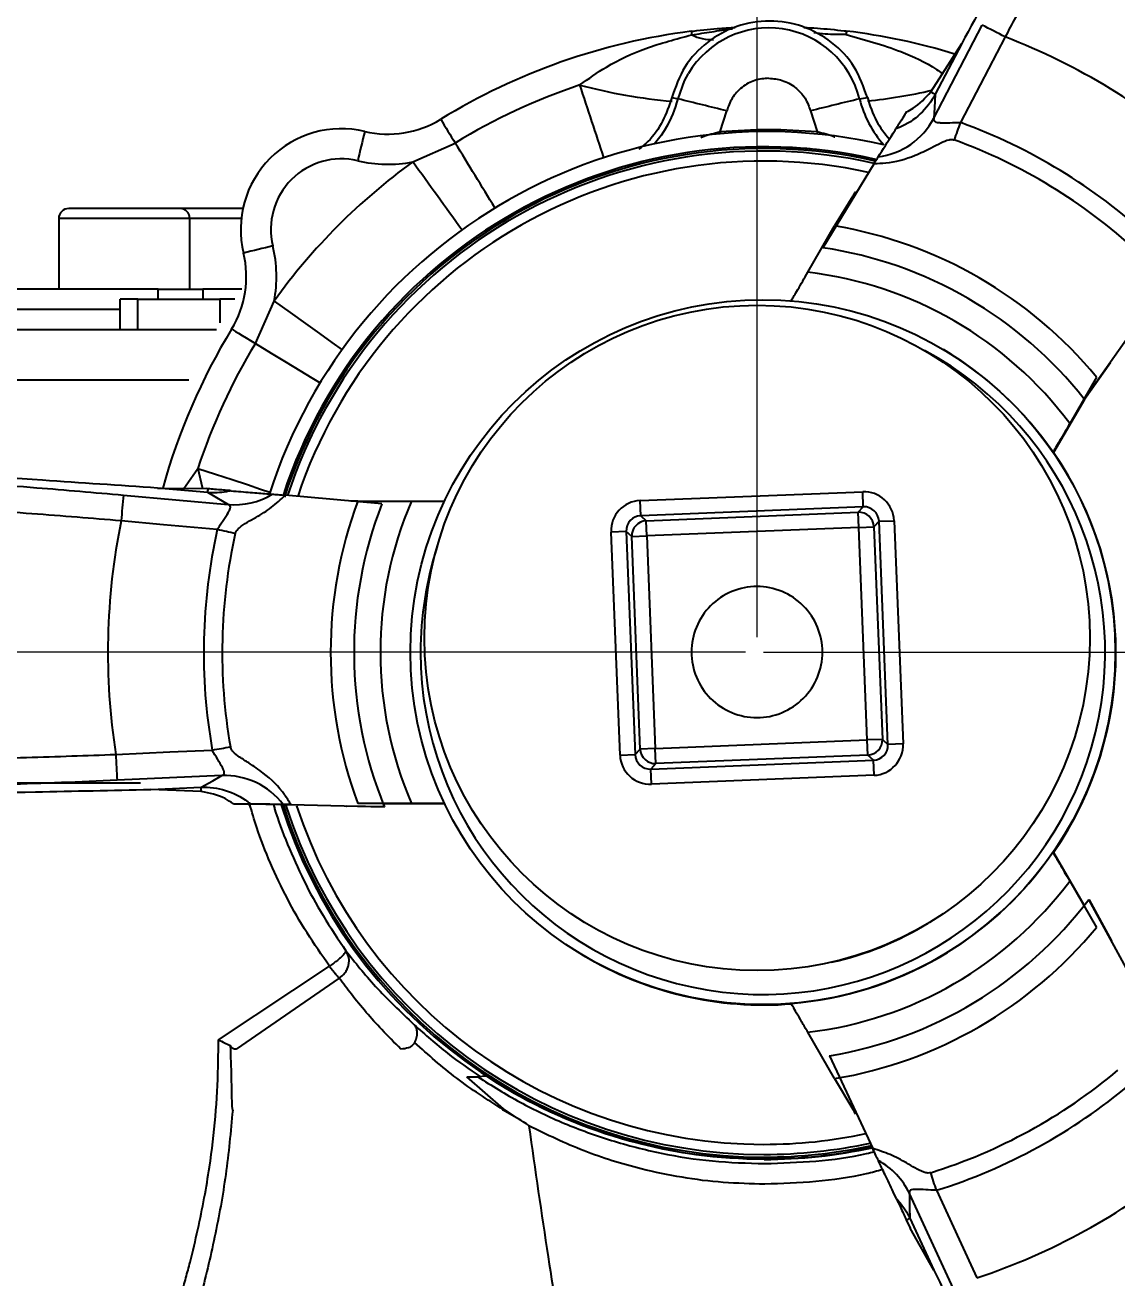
# Model space of a CAD drawing. Header units: millimetres. Extents: x 2384 to 4064, y 886 to 2074.
# Drawn here: x 2857.1 to 2965.4, y 1181.8 to 1306.1 of the extents above; entities that cross this region are included whole.
import ezdxf

# ---------------------------------------------------------------- set-up
doc = ezdxf.new("R2010")
doc.units = ezdxf.units.MM
doc.layers.add('标注', color=3, linetype='Continuous', lineweight=13)
doc.styles.add('SLDTEXTSTYLE1', font='txt.shx', dxfattribs={"width": 0.7, "bigfont": 'gbcbig.shx'})
doc.styles.get("Standard").update_dxf_attribs({"font": 'arial.ttf'})
doc.dimstyles.new('AM_ISO', dxfattribs={"dimtxt": 3.5, "dimasz": 3.5, "dimexe": 1, "dimexo": 1, "dimgap": 1.5, "dimtad": 1, "dimdsep": 46, "dimtxsty": 'Standard', "dimcen": 0, "dimclrd": 256, "dimclre": 256, "dimclrt": 2, "dimadec": 0, "dimazin": 2, "dimtp": 0.1, "dimtm": 0.1, "dimtfac": 0.71, "dimtdec": 3, "dimtmove": 0, "dimatfit": 3, "dimfxl": 0, "dimlwd": -1, "dimlwe": -1, "dimarcsym": 0})
doc.dimstyles.new('SLDDIMSTYLE12$0', dxfattribs={"dimtxt": 12, "dimasz": 10, "dimexe": 0, "dimexo": 0.0625, "dimgap": 0.875, "dimtad": 1, "dimdec": 1, "dimlfac": 1.8, "dimrnd": 1e-09, "dimzin": 12, "dimdsep": 46, "dimtxsty": 'SLDTEXTSTYLE1', "dimcen": 0.09, "dimdle": 8.16, "dimclrd": 3, "dimclre": 3, "dimadec": 0, "dimazin": 3, "dimtfac": 1, "dimtdec": 1, "dimtofl": 0, "dimtmove": 0, "dimatfit": 3, "dimfxl": 0, "dimfrac": 2, "dimtolj": 1, "dimlwd": 5, "dimlwe": 5, "dimarcsym": 0})

# ---------------------------------------------------------------- blocks, each defined once
blk = doc.blocks.new('*D74')
at = {"layer": 'Defpoints', "color": 0, "transparency": 16777216}
for p in [(2823.65, 1405.67), (2823.65, 1269.96), (2929.67, 1245.25)]:
    blk.add_point(p, dxfattribs=at)
at = {"layer": '标注', "color": 3, "linetype": 'Continuous', "lineweight": 5, "transparency": 16777216}
for p, q in [((2823.65, 1270.03), (2823.65, 1405.67)), ((2919.67, 1405.67), (2833.65, 1405.67))]:
    blk.add_line(p, q, dxfattribs=at)
at = {"layer": '标注', "color": 3, "lineweight": 5, "transparency": 16777216}
blk.add_line((2929.67, 1245.32), (2929.67, 1405.67), dxfattribs=at)
at = {"layer": '标注', "color": 3, "transparency": 16777216}
for points in [[(2833.65, 1407.34), (2833.65, 1404.01), (2823.65, 1405.67)], [(2919.67, 1407.34), (2919.67, 1404.01), (2929.67, 1405.67)]]:
    blk.add_solid(points, dxfattribs=at)
at = {"layer": '标注', "color": 0, "transparency": 16777216, "insert": (2876.66, 1411.55), "char_height": 10, "attachment_point": 5, "style": 'SLDTEXTSTYLE1'}
blk.add_mtext('\\A1;106', dxfattribs=at)
blk = doc.blocks.new('*D76')
at = {"layer": 'Defpoints', "color": 0, "transparency": 16777216}
for p in [(3080.55, 1404.97), (3080.55, 1316.76), (2929.67, 1246.66)]:
    blk.add_point(p, dxfattribs=at)
at = {"layer": '标注', "color": 3, "lineweight": 5, "transparency": 16777216}
blk.add_line((2929.67, 1246.72), (2929.67, 1404.97), dxfattribs=at)
at = {"layer": '标注', "color": 3, "linetype": 'Continuous', "lineweight": 5, "transparency": 16777216}
for p, q in [((2939.67, 1404.97), (3070.55, 1404.97)), ((3080.55, 1316.82), (3080.55, 1404.97))]:
    blk.add_line(p, q, dxfattribs=at)
at = {"layer": '标注', "color": 3, "transparency": 16777216}
for points in [[(2939.67, 1406.64), (2939.67, 1403.31), (2929.67, 1404.97)], [(3070.55, 1406.64), (3070.55, 1403.31), (3080.55, 1404.97)]]:
    blk.add_solid(points, dxfattribs=at)
at = {"layer": '标注', "color": 0, "transparency": 16777216, "insert": (3005.11, 1410.85), "char_height": 10, "attachment_point": 5, "style": 'SLDTEXTSTYLE1'}
blk.add_mtext('\\A1;150', dxfattribs=at)
blk = doc.blocks.new('*D55')
at = {"layer": 'Defpoints', "color": 0, "transparency": 16777216}
for p in [(3198.1, 1358.04), (2930.24, 1243.84), (3225.54, 1243.84)]:
    blk.add_point(p, dxfattribs=at)
at = {"layer": '标注', "color": 3, "lineweight": 5, "transparency": 16777216}
blk.add_line((3198.17, 1358.04), (3225.54, 1358.04), dxfattribs=at)
at = {"layer": '标注', "color": 3, "linetype": 'Continuous', "lineweight": 5, "transparency": 16777216}
for p, q in [((3225.54, 1348.04), (3225.54, 1253.84)), ((2930.3, 1243.84), (3225.54, 1243.84))]:
    blk.add_line(p, q, dxfattribs=at)
at = {"layer": '标注', "color": 3, "transparency": 16777216}
for points in [[(3223.87, 1348.04), (3227.21, 1348.04), (3225.54, 1358.04)], [(3223.87, 1253.84), (3227.21, 1253.84), (3225.54, 1243.84)]]:
    blk.add_solid(points, dxfattribs=at)
at = {"layer": '标注', "color": 0, "transparency": 16777216, "insert": (3219.66, 1300.94), "char_height": 10, "attachment_point": 5, "rotation": 90, "style": 'SLDTEXTSTYLE1'}
blk.add_mtext('\\A1;115', dxfattribs=at)
blk = doc.blocks.new('*D56')
at = {"layer": 'Defpoints', "color": 0, "transparency": 16777216}
for p in [(2929.52, 1243.84), (2780.07, 1001.46), (2927.76, 1001.46)]:
    blk.add_point(p, dxfattribs=at)
at = {"layer": '标注', "linetype": 'ByBlock', "transparency": 16777216}
for p, q in [((2928.52, 1243.84), (2779.07, 1243.84)), ((2780.07, 1240.34), (2780.07, 1004.96)), ((2926.76, 1001.46), (2779.07, 1001.46))]:
    blk.add_line(p, q, dxfattribs=at)
at = {"layer": '标注', "transparency": 16777216}
for points in [[(2779.49, 1240.34), (2780.66, 1240.34), (2780.07, 1243.84)], [(2779.49, 1004.96), (2780.66, 1004.96), (2780.07, 1001.46)]]:
    blk.add_solid(points, dxfattribs=at)
at = {"layer": '标注', "color": 2, "transparency": 16777216, "insert": (2769.43, 1110.17), "char_height": 8, "attachment_point": 5, "rotation": 90}
blk.add_mtext('\\A1;{\\fSimSun|b0|i0|c134|p2;\\H2.28571x;245}', dxfattribs=at)

msp = doc.modelspace()

# ---------------------------------------------------------------- linework, layer by layer
at = {"color": 7, "linetype": 'Continuous', "lineweight": 25}
for p, q in [((2947.21, 1296.808), (2952.005, 1306.052)), ((2946.899, 1299.417), (2949.968, 1304.227)), ((2949.968, 1304.227), (2947.352, 1299.183)), ((2921.208, 1298.859), (2921.832, 1298.731)), ((2939.834, 1298.731), (2940.616, 1298.859)), ((2926.005, 1295.485), (2926.667, 1297.533)), ((2934.969, 1297.533), (2935.631, 1295.485)), ((2926.005, 1295.485), (2926.025, 1295.269)), ((2935.631, 1295.485), (2935.608, 1295.24)), ((2895.528, 1292.476), (2899.732, 1294.352)), ((2941.28, 1292.33), (2936.193, 1283.964)), ((2939.163, 1289.083), (2937.359, 1286.13)), ((2860.408, 1286.852), (2860.408, 1279.852)), ((2873.408, 1286.852), (2860.408, 1286.852)), ((2873.408, 1279.852), (2873.408, 1286.852)), ((2878.534, 1286.852), (2873.408, 1286.852)), ((2934.702, 1281.527), (2937.359, 1286.13)), ((2870.284, 1279.852), (2801.772, 1279.852)), ((2870.284, 1278.852), (2870.284, 1279.852)), ((2870.284, 1279.852), (2874.686, 1279.852)), ((2878.57, 1279.852), (2874.686, 1279.852)), ((2874.686, 1279.852), (2874.686, 1278.852)), ((2866.513, 1277.852), (2817.734, 1277.852)), ((2866.513, 1275.852), (2866.513, 1278.852)), ((2868.252, 1278.852), (2866.513, 1278.852)), ((2868.252, 1275.852), (2868.252, 1278.852)), ((2868.252, 1278.852), (2876.37, 1278.852)), ((2876.37, 1278.852), (2876.37, 1276.506)), ((2877.88, 1278.852), (2876.37, 1278.852)), ((2879.91, 1274.463), (2881.772, 1278.672)), ((2962.131, 1268.931), (2968.127, 1277.465)), ((2948.166, 1273.853), (2948.16, 1273.857)), ((2964.718, 1272.55), (2962.162, 1268.912)), ((2964.759, 1272.526), (2964.718, 1272.55)), ((2799.586, 1270.852), (2873.294, 1270.852)), ((2963.34, 1271.13), (2960.683, 1266.527)), ((2962.162, 1268.912), (2962.131, 1268.931)), ((2962.15, 1268.919), (2959.09, 1263.643)), ((2959.09, 1263.643), (2959.027, 1263.681)), ((2872.822, 1260.095), (2874.199, 1262.073)), ((2866.833, 1259.424), (2877.204, 1258.482)), ((2875.182, 1259.673), (2870.209, 1260.124)), ((2870.209, 1260.124), (2875.018, 1260.071)), ((2875.223, 1260.053), (2875.018, 1260.071)), ((2892.458, 1258.552), (2882.877, 1259.405)), ((2918.069, 1258.878), (2940.151, 1259.763)), ((2940.211, 1258.265), (2940.151, 1259.763)), ((2890.081, 1258.833), (2895.396, 1258.833)), ((2918.129, 1257.38), (2918.069, 1258.878)), ((2940.211, 1258.265), (2918.129, 1257.38)), ((2939.705, 1257.717), (2940.211, 1258.265)), ((2918.129, 1257.38), (2918.677, 1256.874)), ((2918.677, 1256.874), (2939.705, 1257.717)), ((2918.737, 1255.376), (2918.677, 1256.874)), ((2939.765, 1256.219), (2939.705, 1257.717)), ((2941.769, 1256.827), (2941.263, 1256.279)), ((2941.769, 1256.827), (2943.266, 1256.887)), ((2942.656, 1234.687), (2941.769, 1256.827)), ((2943.266, 1256.887), (2944.154, 1234.747)), ((2916.691, 1255.822), (2915.193, 1255.762)), ((2916.081, 1233.622), (2915.193, 1255.762)), ((2917.239, 1255.316), (2916.691, 1255.822)), ((2916.691, 1255.822), (2917.578, 1233.682)), ((2917.239, 1255.316), (2918.737, 1255.376)), ((2918.084, 1234.23), (2917.239, 1255.316)), ((2939.765, 1256.219), (2918.737, 1255.376)), ((2918.737, 1255.376), (2919.582, 1234.29)), ((2939.765, 1256.219), (2941.263, 1256.279)), ((2940.61, 1235.133), (2939.765, 1256.219)), ((2941.263, 1256.279), (2942.108, 1235.193)), ((2917.578, 1233.682), (2918.084, 1234.23)), ((2919.582, 1234.29), (2918.084, 1234.23)), ((2919.582, 1234.29), (2940.61, 1235.133)), ((2919.642, 1232.792), (2919.582, 1234.29)), ((2942.108, 1235.193), (2940.61, 1235.133)), ((2940.67, 1233.635), (2940.61, 1235.133)), ((2942.108, 1235.193), (2942.656, 1234.687)), ((2944.154, 1234.747), (2942.656, 1234.687)), ((2916.081, 1233.622), (2917.578, 1233.682)), ((2919.136, 1232.244), (2941.218, 1233.129)), ((2940.67, 1233.635), (2919.642, 1232.792)), ((2941.218, 1233.129), (2940.67, 1233.635)), ((2941.278, 1231.631), (2941.218, 1233.129)), ((2919.642, 1232.792), (2919.136, 1232.244)), ((2919.196, 1230.746), (2919.136, 1232.244)), ((2868.528, 1230.852), (2796.688, 1230.852)), ((2876.593, 1231.604), (2866.19, 1231.134)), ((2869.529, 1230.22), (2874.518, 1230.445)), ((2941.278, 1231.631), (2919.196, 1230.746)), ((2874.543, 1230.028), (2869.529, 1230.22)), ((2884.156, 1228.66), (2877.728, 1228.811)), ((2883.428, 1228.722), (2892.698, 1228.512)), ((2892.729, 1228.493), (2888.933, 1228.579)), ((2888.933, 1228.579), (2888.973, 1228.556)), ((2895.396, 1228.833), (2890.081, 1228.833)), ((2892.6, 1228.815), (2892.729, 1228.493)), ((2898.742, 1228.801), (2892.609, 1228.795)), ((2892.698, 1228.512), (2892.729, 1228.493)), ((2959.09, 1223.959), (2959.027, 1223.997)), ((2959.09, 1223.959), (2962.088, 1218.779)), ((2960.682, 1221.14), (2963.34, 1216.537)), ((2967.439, 1210.424), (2962.575, 1219.31)), ((2962.575, 1219.31), (2962.606, 1219.291)), ((2962.606, 1219.291), (2964.841, 1215.209)), ((2964.841, 1215.209), (2964.882, 1215.185)), ((2888.945, 1214.145), (2888.896, 1214.219)), ((2888.896, 1214.219), (2888.903, 1214.191)), ((2912.329, 1213.829), (2912.398, 1213.787)), ((2876.24, 1205.402), (2887.27, 1212.697)), ((2888.227, 1211.512), (2877.992, 1204.447)), ((2937.359, 1201.537), (2934.702, 1206.14)), ((2876.225, 1202.726), (2876.24, 1205.402)), ((2936.869, 1203.809), (2941.142, 1194.606)), ((2904.511, 1198.546), (2900.9, 1201.713)), ((2902.793, 1201.771), (2901.979, 1201.717)), ((2904.667, 1200.727), (2902.793, 1201.771)), ((2902.868, 1201.771), (2902.793, 1201.771)), ((2904.63, 1200.669), (2904.635, 1200.666)), ((2937.359, 1201.537), (2939.163, 1198.496)), ((2906.114, 1197.489), (2904.437, 1198.455)), ((2904.511, 1198.546), (2904.475, 1198.47)), ((2906.114, 1197.489), (2904.511, 1198.546)), ((2949.156, 1180.687), (2944.786, 1190.14)), ((2944.475, 1187.534), (2944.853, 1186.721)), ((2944.819, 1187.699), (2947.206, 1182.537)), ((2947.206, 1182.537), (2944.853, 1186.721))]:
    msp.add_line(p, q, dxfattribs=at)
at = {"color": 7, "linetype": 'Continuous', "lineweight": 25, "flags": 128}
for points in [[(2954.277, 1304.874), (2951.808, 1300.115), (2949.868, 1296.375)], [(2921.832, 1298.731), (2922.473, 1300.51), (2922.871, 1301.249)], [(2947.352, 1299.183), (2947.272, 1297.853), (2947.21, 1296.808)], [(2920.632, 1295.821), (2920.153, 1295.09), (2919.498, 1294.261)], [(2930.365, 1294.012), (2934.625, 1293.831), (2934.939, 1293.803)], [(2881.772, 1278.672), (2883.357, 1277.536), (2884.88, 1276.444), (2886.282, 1275.439), (2887.51, 1274.558), (2888.509, 1273.842)], [(2877.554, 1275.896), (2877.597, 1275.87), (2877.727, 1275.791), (2877.941, 1275.661), (2878.23, 1275.485), (2878.584, 1275.269), (2878.993, 1275.021), (2879.44, 1274.749), (2879.91, 1274.463)], [(2879.91, 1274.463), (2881.479, 1273.508), (2882.97, 1272.602), (2884.33, 1271.775), (2885.513, 1271.055), (2886.334, 1270.555)], [(2874.199, 1262.073), (2874.616, 1260.228), (2874.657, 1260.039)], [(2874.199, 1262.073), (2875.944, 1261.5), (2877.601, 1260.956), (2879.114, 1260.46), (2880.429, 1260.029), (2881.351, 1259.727)], [(2877.204, 1258.482), (2876.071, 1259.149), (2875.182, 1259.673)], [(2876.128, 1256.005), (2870.788, 1256.49), (2866.592, 1256.871)], [(2877.918, 1255.606), (2877.698, 1255.655), (2877.477, 1255.704), (2877.254, 1255.754), (2877.03, 1255.804), (2876.805, 1255.854), (2876.58, 1255.904), (2876.354, 1255.954), (2876.128, 1256.005)], [(2866.066, 1233.704), (2871.423, 1233.946), (2875.631, 1234.136)], [(2874.518, 1230.445), (2875.68, 1231.094), (2876.593, 1231.604)], [(2944.786, 1190.14), (2944.805, 1188.773), (2944.819, 1187.699)], [(2947.462, 1190.46), (2949.713, 1185.593), (2951.48, 1181.769)]]:
    msp.add_lwpolyline(points, dxfattribs=at)
at = {"color": 7, "linetype": 'Continuous', "lineweight": 25}
for centre, radius in [((2930.244, 1243.843), 34.954), ((2929.674, 1245.255), 33)]:
    msp.add_circle(centre, radius, dxfattribs=at)
for centre, radius, start, end in [((2930.954, 1243.42), 62.5, 97.17184, 121.5038), ((2930.833, 1296.491), 9.276, 13.97557, 149.13878), ((2934.328, 1306.529), 11.232, 185.61173, 187.3944), ((2925.253, 1309.243), 4.643, 243.62069, 271.09209), ((2948.214, 1303.964), 9.786, 171.2253, 173.27778), ((2930.954, 1243.42), 62.499, 72.95887, 83.02516), ((1426.788, -1639.93), 3317.393, 62.583936, 62.62814), ((2930.717, 1243.826), 65.437, 48.50024, 68.89711), ((2930.944, 1243.425), 59.731, 108.389, 121.50379), ((2925.455, 1349.327), 51.001, 254.82118, 265.26823), ((660.185, 551.044), 2373.23, 18.215365, 18.398835), ((2936.255, 1344.632), 46.304, 275.39855, 283.40321), ((3088.061, 1571.605), 306.615, 242.58793, 242.68305), ((2911.425, 1301.321), 10.724, 329.14603, 346.02424), ((2625.957, 94.242), 1240.297, 75.968803, 76.198895), ((3062.083, 791.755), 521.508, 103.55713, 104.10762), ((2950.241, 1301.321), 10.724, 193.97543, 221.86623), ((2893.068, 1305.233), 10, 256.6616, 301.50384), ((3232.194, 1498.887), 390.341, 211.19524, 211.60029), ((2940.728, 1300.248), 7.338, 277.49157, 332.04421), ((1086.365, 1975.53), 1983.406, 339.922721, 339.975705), ((2930.717, 1243.826), 55.93, 47.42195, 69.97551), ((2888.454, 1285.773), 10, 76.66179, 193.53504), ((2930.661, 1243.594), 51.882, 77.08715, 162.07507), ((3098.111, 1244.032), 213.642, 166.05894, 166.86262), ((2930.36, 1243.774), 50.2, 77.22199, 161.74758), ((2930.36, 1243.774), 50.02, 77.24621, 162.01837), ((39.202, -459.305), 3355.286, 31.381476, 31.510518), ((2930.716, 1243.826), 54.096, 47.42195, 69.97551), ((2888.445, 1285.779), 7, 76.6618, 193.53503), ((2930.345, 1243.783), 49.763, 77.30576, 161.72655), ((2930.34, 1243.786), 48.766, 77.69329, 161.45512), ((2893.059, 1305.239), 13, 256.66156, 280.94948), ((2930.944, 1243.425), 60.5, 125.8304, 144.36643), ((-349.838, -1052.025), 4003.634, 35.725904, 35.844904), ((2861.408, 1286.852), 1, 90, 180), ((2872.408, 1286.852), 1, 0, 90), ((2930.26, 1243.834), 42.887, 39.52797, 80.47204), ((2948.723, 1002.265), 289.748, 103.38683, 103.97851), ((2869, 1281.098), 13, 349.24724, 13.535), ((2930.26, 1243.834), 40.566, 38.21908, 81.59012), ((2869.01, 1281.092), 10, 328.69299, 13.53497), ((2930.26, 1243.834), 37.954, 36.72063, 83.27938), ((2930.954, 1243.419), 62.5, 148.69302, 164.50229), ((2930.944, 1243.425), 59.731, 148.69302, 161.80776), ((2930.241, 1243.845), 33.954, 180.00028, 61.82983), ((2930.251, 1243.839), 34.954, 34.58735, 59.16637), ((2930.314, 1243.801), 34.954, 325.41243, 34.58723), ((3087.299, 1237.389), 221.564, 174.29233, 174.95549), ((2860.693, 1261.416), 14.594, 353.14102, 354.64213), ((2877.803, 1265.769), 7.312, 265.29902, 301.19677), ((2930.26, 1243.833), 42.888, 159.52799, 200.47167), ((2930.26, 1243.833), 40.567, 158.72661, 202.19027), ((2930.26, 1243.833), 37.954, 156.72068, 203.27899), ((2930.717, 1243.825), 65.438, 168.50018, 188.89685), ((2918.739, 1255.374), 1.501, 92.37679, 182.21341), ((2939.763, 1256.217), 1.501, 2.37679, 92.21341), ((2930.717, 1243.825), 55.931, 167.4219, 189.97524), ((2930.716, 1243.825), 54.097, 167.4219, 189.97524), ((2930.241, 1243.844), 33.954, 162.04289, 179.99982), ((2359.66, 4167.719), 2978.613, 279.975402, 280.010673), ((2919.584, 1234.292), 1.501, 182.37679, 272.21341), ((2940.608, 1235.135), 1.501, 272.37679, 2.21341), ((3108.103, 1244.079), 242.259, 182.45437, 183.06295), ((2856.405, 1229.161), 18.158, 2.73646, 4.05578), ((2876.85, 1224.261), 7.347, 37.49528, 92.00424), ((2930.359, 1243.773), 50.199, 197.48533, 270.00018), ((2930.359, 1243.773), 50.02, 197.61353, 270.00018), ((2930.344, 1243.783), 49.762, 197.72653, 270.00018), ((2930.339, 1243.786), 48.765, 198.13174, 270.00018), ((2930.25, 1243.839), 34.954, 274.58775, 325.41258), ((2930.26, 1243.834), 37.954, 276.72102, 323.27931), ((2930.26, 1243.834), 40.567, 279.37669, 322.80549), ((2930.241, 1243.845), 31.5, 282.46702, 301.38033), ((2930.26, 1243.834), 42.888, 279.52833, 320.472), ((2930.314, 1243.801), 34.954, 239.16639, 274.58771), ((2930.715, 1243.826), 54.097, 287.42223, 309.97557), ((2930.364, 1243.771), 50.199, 239.16639, 270.00018), ((2930.716, 1243.825), 55.931, 287.42223, 309.97557), ((2930.339, 1243.786), 48.765, 270.00017, 281.97499), ((2930.344, 1243.783), 49.763, 270.00017, 282.23455), ((2930.359, 1243.774), 50.02, 270.00017, 282.36304), ((2930.359, 1243.774), 50.2, 270.00017, 282.33486), ((2930.364, 1243.771), 50.2, 270.00017, 282.33124), ((2930.364, 1243.771), 50.241, 270.00017, 282.34169), ((2938.183, 1187.018), 7.304, 25.2993, 61.21406), ((151.984, 313.252), 2929.879, 17.421619, 17.457502), ((2930.716, 1243.825), 65.438, 288.50052, 308.89718), ((2937.799, 1201.868), 15.813, 294.97237, 296.35447)]:
    msp.add_arc(centre, radius, start, end, dxfattribs=at)
for centre, major_axis, ratio, start_param, end_param in [((2940.267, 1256.763), (-2.037, -2.207), 0.9987828, 2.3568035, 3.9263818), ((2918.193, 1255.879), (2.207, -2.037), 0.9987828, 2.3568035, 3.9263818), ((2940.267, 1256.763), (1.021, 1.106), 0.9963586, 5.4983961, 7.0679745), ((2918.193, 1255.879), (1.106, -1.021), 0.9963586, 2.3568035, 3.9263818), ((2941.154, 1234.63), (1.106, -1.021), 0.9963586, 5.4983961, 7.0679745), ((2941.154, 1234.63), (-2.207, 2.037), 0.9987828, 2.3568035, 3.9263818), ((2919.08, 1233.746), (2.037, 2.207), 0.9987828, 2.3568035, 3.9263818), ((2919.08, 1233.746), (1.021, 1.106), 0.9963586, 2.3568035, 3.9263818)]:
    msp.add_ellipse(centre, major_axis=major_axis, ratio=ratio, start_param=start_param, end_param=end_param, dxfattribs=at)
for points, knots in [([(3082.217, 1240.42), (3082.236, 1241.671), (3082.29, 1245.228), (3082.133, 1251.093), (3081.649, 1257.998), (3080.846, 1264.874), (3079.731, 1271.706), (3078.305, 1278.48), (3076.571, 1285.182), (3074.534, 1291.798), (3072.197, 1298.314), (3069.564, 1304.717), (3066.643, 1310.993), (3063.438, 1317.129), (3059.956, 1323.112), (3056.205, 1328.93), (3052.192, 1334.571), (3047.926, 1340.023), (3043.416, 1345.275), (3038.671, 1350.315), (3033.701, 1355.133), (3028.516, 1359.72), (3023.127, 1364.065), (3017.545, 1368.16), (3011.783, 1371.996), (3005.851, 1375.565), (2999.763, 1378.86), (2993.53, 1381.873), (2987.167, 1384.599), (2980.686, 1387.031), (2974.1, 1389.165), (2967.425, 1390.997), (2960.672, 1392.522), (2953.857, 1393.737), (2946.994, 1394.64), (2940.096, 1395.228), (2933.179, 1395.502), (2926.256, 1395.459), (2919.343, 1395.101), (2912.453, 1394.427), (2905.602, 1393.44), (2898.802, 1392.141), (2892.069, 1390.533), (2885.416, 1388.62), (2878.857, 1386.405), (2872.407, 1383.893), (2866.077, 1381.089), (2859.882, 1378), (2853.835, 1374.63), (2847.947, 1370.989), (2842.232, 1367.082), (2836.702, 1362.919), (2831.366, 1358.508), (2826.238, 1353.858), (2821.328, 1348.979), (2816.645, 1343.88), (2812.199, 1338.574), (2808.001, 1333.07), (2804.058, 1327.38), (2800.378, 1321.516), (2796.97, 1315.49), (2793.841, 1309.316), (2790.997, 1303.004), (2788.443, 1296.57), (2786.186, 1290.025), (2784.23, 1283.385), (2782.579, 1276.662), (2781.236, 1269.871), (2780.205, 1263.026), (2779.487, 1256.14), (2779.085, 1249.23), (2778.998, 1242.308), (2779.227, 1235.389), (2779.771, 1228.488), (2780.63, 1221.618), (2781.801, 1214.796), (2783.283, 1208.034), (2785.071, 1201.346), (2787.163, 1194.747), (2789.554, 1188.25), (2792.238, 1181.87), (2795.211, 1175.618), (2798.467, 1169.509), (2801.998, 1163.554), (2805.796, 1157.767), (2809.855, 1152.159), (2814.166, 1146.743), (2818.719, 1141.528), (2823.505, 1136.527), (2828.515, 1131.749), (2833.738, 1127.206), (2839.162, 1122.905), (2844.777, 1118.856), (2850.571, 1115.067), (2856.532, 1111.547), (2862.647, 1108.303), (2868.904, 1105.341), (2875.289, 1102.668), (2881.79, 1100.289), (2888.393, 1098.209), (2895.084, 1096.432), (2901.848, 1094.963), (2908.673, 1093.804), (2915.544, 1092.957), (2922.446, 1092.425), (2929.365, 1092.209), (2936.287, 1092.308), (2943.197, 1092.723), (2950.081, 1093.453), (2956.925, 1094.497), (2963.713, 1095.852), (2970.433, 1097.515), (2977.07, 1099.483), (2983.61, 1101.751), (2990.04, 1104.316), (2996.346, 1107.172), (3002.516, 1110.312), (3008.535, 1113.731), (3014.392, 1117.421), (3020.075, 1121.374), (3025.571, 1125.583), (3030.87, 1130.038), (3035.96, 1134.73), (3040.83, 1139.649), (3045.471, 1144.786), (3049.873, 1150.129), (3054.026, 1155.667), (3057.922, 1161.389), (3061.553, 1167.283), (3064.912, 1173.336), (3067.99, 1179.537), (3070.783, 1185.871), (3073.283, 1192.326), (3075.486, 1198.889), (3077.388, 1205.545), (3078.984, 1212.282), (3080.27, 1219.083), (3081.245, 1225.937), (3081.894, 1232.707), (3082.145, 1237.542), (3082.208, 1240.073), (3082.217, 1240.42)], [0, 0, 0, 0, 0.00394, 0.0112049, 0.0184702, 0.0257355, 0.0330008, 0.0402662, 0.0475315, 0.0547968, 0.0620622, 0.0693275, 0.0765928, 0.0838581, 0.0911235, 0.0983888, 0.1056541, 0.1129194, 0.1201848, 0.1274501, 0.1347154, 0.1419807, 0.1492461, 0.1565114, 0.1637767, 0.171042, 0.1783074, 0.1855727, 0.192838, 0.2001033, 0.2073687, 0.214634, 0.2218993, 0.2291646, 0.2364299, 0.2436953, 0.2509606, 0.2582259, 0.2654913, 0.2727566, 0.2800219, 0.2872872, 0.2945526, 0.3018179, 0.3090832, 0.3163485, 0.3236139, 0.3308792, 0.3381445, 0.3454098, 0.3526752, 0.3599405, 0.3672058, 0.3744712, 0.3817365, 0.3890018, 0.3962671, 0.4035325, 0.4107978, 0.4180631, 0.4253284, 0.4325938, 0.4398591, 0.4471244, 0.4543898, 0.4616551, 0.4689204, 0.4761857, 0.4834511, 0.4907164, 0.4979817, 0.5052471, 0.5125124, 0.5197777, 0.527043, 0.5343084, 0.5415737, 0.548839, 0.5561043, 0.5633697, 0.570635, 0.5779003, 0.5851657, 0.592431, 0.5996963, 0.6069616, 0.614227, 0.6214923, 0.6287576, 0.6360229, 0.6432883, 0.6505536, 0.6578189, 0.6650842, 0.6723496, 0.6796149, 0.6868802, 0.6941455, 0.7014109, 0.7086762, 0.7159415, 0.7232068, 0.7304721, 0.7377375, 0.7450028, 0.7522681, 0.7595334, 0.7667988, 0.7740641, 0.7813294, 0.7885948, 0.7958601, 0.8031254, 0.8103907, 0.8176561, 0.8249214, 0.8321867, 0.839452, 0.8467174, 0.8539827, 0.861248, 0.8685133, 0.8757787, 0.883044, 0.8903093, 0.8975747, 0.90484, 0.9121053, 0.9193706, 0.926636, 0.9339013, 0.9411666, 0.948432, 0.9556973, 0.9629626, 0.9702279, 0.9774933, 0.9847586, 0.9920239, 0.9989071, 1, 1, 1, 1]), ([(2798.522, 1264.932), (2798.542, 1265.081), (2798.856, 1267.377), (2799.754, 1271.776), (2801.238, 1278.106), (2803.061, 1284.35), (2805.176, 1290.5), (2807.59, 1296.539), (2810.294, 1302.454), (2813.282, 1308.231), (2816.547, 1313.856), (2820.082, 1319.316), (2823.877, 1324.597), (2827.925, 1329.688), (2832.215, 1334.576), (2836.737, 1339.251), (2841.481, 1343.7), (2846.436, 1347.913), (2851.589, 1351.881), (2856.929, 1355.593), (2862.443, 1359.042), (2868.118, 1362.219), (2873.941, 1365.117), (2879.897, 1367.728), (2885.973, 1370.047), (2892.155, 1372.068), (2898.428, 1373.787), (2904.777, 1375.199), (2911.186, 1376.3), (2917.642, 1377.089), (2924.129, 1377.564), (2930.631, 1377.723), (2937.132, 1377.566), (2943.619, 1377.093), (2950.075, 1376.306), (2956.485, 1375.206), (2962.834, 1373.795), (2969.108, 1372.082), (2975.285, 1370.05), (2980.285, 1368.189), (2983.175, 1366.9), (2984.086, 1366.494)], [0, 0, 0, 0, 0.0018477, 0.0284935, 0.0551393, 0.0817852, 0.108431, 0.1350768, 0.1617227, 0.1883685, 0.2150143, 0.2416602, 0.268306, 0.2949518, 0.3215976, 0.3482435, 0.3748893, 0.4015351, 0.428181, 0.4548268, 0.4814726, 0.5081185, 0.5347643, 0.5614101, 0.588056, 0.6147018, 0.6413476, 0.6679935, 0.6946393, 0.7212852, 0.747931, 0.7745768, 0.8012227, 0.8278685, 0.8545144, 0.8811602, 0.9078061, 0.9344519, 0.9610978, 0.9877436, 1, 1, 1, 1]), ([(2962.658, 1327.423), (2960.12, 1322.782), (2955.895, 1315.053), (2951.66, 1307.318), (2949.968, 1304.227)], [0, 0, 0, 0, 0.60041569, 1, 1, 1, 1]), ([(2962.858, 1320.75), (2962.122, 1319.421), (2960.676, 1316.811), (2958.479, 1312.766), (2956.348, 1308.795), (2954.958, 1306.164), (2954.277, 1304.874)], [0, 0, 0, 0, 0.2645653, 0.51943, 0.7645791, 1, 1, 1, 1]), ([(2912.101, 1300.106), (2912.96, 1300.726), (2914.995, 1302.193), (2918.74, 1303.899), (2921.656, 1304.675), (2923.19, 1305.083)], [0, 0, 0, 0, 0.2573396, 0.6093592, 1, 1, 1, 1]), ([(2923.151, 1305.431), (2923.222, 1305.439), (2924.198, 1305.561), (2925.72, 1305.72), (2927.02, 1305.79), (2927.502, 1305.815)], [0, 0, 0, 0, 0.0474179, 0.6468307, 1, 1, 1, 1]), ([(2923.19, 1305.083), (2923.855, 1305.183), (2925.201, 1305.386), (2926.542, 1305.608), (2927.227, 1305.676), (2927.251, 1305.679)], [0, 0, 0, 0, 0.4848919, 0.9820016, 1, 1, 1, 1]), ([(2934.316, 1305.819), (2934.756, 1305.797), (2936.018, 1305.734), (2937.495, 1305.584), (2938.471, 1305.466), (2938.543, 1305.457)], [0, 0, 0, 0, 0.3319248, 0.9510247, 1, 1, 1, 1]), ([(2938.496, 1305.11), (2938.489, 1305.11), (2937.792, 1305.104), (2936.732, 1305.094), (2935.684, 1305.232), (2935.305, 1305.282)], [0, 0, 0, 0, 0.0065172, 0.6400464, 1, 1, 1, 1]), ([(2938.496, 1305.11), (2940.328, 1304.607), (2943.422, 1303.757), (2946.592, 1302.28), (2947.867, 1301.375), (2948.061, 1301.237)], [0, 0, 0, 0, 0.5516674, 0.9317754, 1, 1, 1, 1]), ([(2930.818, 1300.778), (2930.358, 1300.735), (2929.411, 1300.646), (2928.138, 1299.93), (2927.135, 1298.866), (2926.82, 1297.969), (2926.667, 1297.533)], [0, 0, 0, 0, 0.2429945, 0.5, 0.7570055, 1, 1, 1, 1]), ([(2930.818, 1300.778), (2931.278, 1300.735), (2932.224, 1300.646), (2933.498, 1299.93), (2934.501, 1298.866), (2934.816, 1297.969), (2934.969, 1297.533)], [0, 0, 0, 0, 0.2429945, 0.5, 0.7570055, 1, 1, 1, 1]), ([(2921.208, 1298.859), (2920.944, 1298.068), (2920.414, 1296.485), (2919.22, 1294.729), (2918.247, 1293.964), (2917.931, 1293.715)], [0, 0, 0, 0, 0.4029606, 0.8059212, 1, 1, 1, 1]), ([(2940.616, 1298.859), (2940.869, 1298.055), (2941.343, 1296.543), (2942.336, 1295.309), (2942.801, 1294.732)], [0, 0, 0, 0, 0.5313862, 1, 1, 1, 1]), ([(2947.352, 1299.183), (2947.352, 1299.183), (2946.97, 1298.459), (2945.95, 1297.131), (2944.44, 1296.138), (2943.558, 1295.791), (2943.443, 1295.746)], [0, 0, 0, 0, 0.00001, 0.4644705, 0.9305988, 1, 1, 1, 1]), ([(2944.479, 1297.429), (2944.704, 1297.546), (2945.654, 1298.039), (2946.361, 1298.82), (2946.899, 1299.417)], [0, 0, 0, 0, 0.2371992, 1, 1, 1, 1]), ([(2944.479, 1297.429), (2944.415, 1297.325), (2944.125, 1296.851), (2943.692, 1296.144), (2943.525, 1295.876), (2943.443, 1295.746)], [0, 0, 0, 0, 0.1268564, 0.5743322, 1, 1, 1, 1]), ([(2947.21, 1296.808), (2947.194, 1296.739), (2947.162, 1296.605), (2947.283, 1296.468), (2947.527, 1296.391), (2948, 1296.349), (2948.791, 1296.374), (2949.506, 1296.374), (2949.868, 1296.375)], [0, 0, 0, 0, 0.1251651, 0.2440023, 0.362149, 0.4834229, 0.7377951, 1, 1, 1, 1]), ([(2924.081, 1294.903), (2924.145, 1294.927), (2924.752, 1295.161), (2925.413, 1295.332), (2926.005, 1295.485)], [0, 0, 0, 0, 0.1049176, 1, 1, 1, 1]), ([(2935.631, 1295.485), (2936.225, 1295.334), (2936.823, 1295.182), (2937.373, 1294.973), (2937.377, 1294.971)], [0, 0, 0, 0, 0.9926926, 1, 1, 1, 1]), ([(2941.684, 1292.972), (2942.162, 1293.723), (2942.72, 1294.601), (2943.352, 1295.601), (2943.443, 1295.746)], [0, 0, 0, 0, 0.8556334, 1, 1, 1, 1]), ([(2941.28, 1292.33), (2941.666, 1292.336), (2943.057, 1292.358), (2944.995, 1292.916), (2946.747, 1293.771), (2947.835, 1294.351), (2948.532, 1294.659), (2949.003, 1294.716), (2949.174, 1294.669), (2949.24, 1294.652)], [0, 0, 0, 0, 0.13772, 0.4960856, 0.7059806, 0.8342591, 0.9369967, 0.9760494, 1, 1, 1, 1]), ([(2941.28, 1292.33), (2941.399, 1292.519), (2941.549, 1292.758), (2941.661, 1292.935), (2941.684, 1292.972)], [0, 0, 0, 0, 0.7895012, 1, 1, 1, 1]), ([(2939.424, 1289.531), (2939.376, 1289.447), (2939.279, 1289.281), (2939.193, 1289.134), (2939.171, 1289.098), (2939.163, 1289.083)], [0, 0, 0, 0, 0.37601919, 0.75293886, 1, 1, 1, 1]), ([(2866.908, 1287.852), (2865.449, 1287.852), (2864.05, 1287.852), (2861.988, 1287.852), (2861.408, 1287.852), (2861.408, 1287.852)], [0, 0, 0, 0, 0.5, 0.5, 1, 1, 1, 1]), ([(2872.408, 1287.852), (2872.408, 1287.852), (2871.829, 1287.852), (2869.766, 1287.852), (2868.367, 1287.852), (2866.908, 1287.852)], [0, 0, 0, 0, 0.5, 0.5, 1, 1, 1, 1]), ([(2878.673, 1287.852), (2878.673, 1287.852), (2878.673, 1287.852), (2877.165, 1287.852), (2876.06, 1287.852), (2874.05, 1287.852), (2873.191, 1287.852), (2871.982, 1287.852), (2871.659, 1287.852), (2871.659, 1287.852)], [0, 0, 0, 0, 0.25, 0.25, 0.5, 0.5, 0.75, 0.75, 1, 1, 1, 1]), ([(2933.046, 1278.681), (2933.063, 1278.708), (2933.097, 1278.763), (2933.346, 1279.188), (2933.717, 1279.824), (2934.187, 1280.635), (2934.533, 1281.235), (2934.702, 1281.527)], [0, 0, 0, 0, 0.190511, 0.3807243, 0.5789225, 0.7952783, 1, 1, 1, 1]), ([(2800.727, 1275.852), (2802.543, 1275.852), (2807.288, 1275.852), (2815.24, 1275.852), (2824.642, 1275.852), (2834.27, 1275.852), (2843.938, 1275.852), (2853.464, 1275.852), (2862.727, 1275.852), (2870.298, 1275.852), (2874.605, 1275.852), (2876.068, 1275.852)], [0.1395811, 0.1395811, 0.1395811, 0.1395811, 0.20824777, 0.31473781, 0.42192663, 0.52911545, 0.6356055, 0.74072494, 0.84385327, 0.94698159, 1, 1, 1, 1]), ([(2960.683, 1266.527), (2960.484, 1266.183), (2960.087, 1265.496), (2959.562, 1264.592), (2959.19, 1263.953), (2959.041, 1263.702), (2959.03, 1263.686), (2959.027, 1263.681)], [0, 0, 0, 0, 0.2409734, 0.4822257, 0.713676, 0.9238009, 1, 1, 1, 1]), ([(2870.209, 1260.124), (2866.401, 1260.381), (2857.233, 1260.999), (2848.074, 1261.622), (2842.72, 1261.986)], [0, 0, 0, 0, 0.4153517, 1, 1, 1, 1]), ([(2847.793, 1260.923), (2849.494, 1260.808), (2852.885, 1260.579), (2857.849, 1260.195), (2862.507, 1259.811), (2865.388, 1259.553), (2866.833, 1259.424)], [0, 0, 0, 0, 0.2800318, 0.5584059, 0.7786039, 1, 1, 1, 1]), ([(2877.506, 1259.852), (2877.35, 1259.818), (2876.589, 1259.65), (2875.798, 1259.621), (2875.182, 1259.673), (2875.182, 1259.673)], [0, 0, 0, 0, 0.205396, 0.9999773, 1, 1, 1, 1]), ([(2877.506, 1259.852), (2877.404, 1259.861), (2877.201, 1259.878), (2876.611, 1259.93), (2875.93, 1259.99), (2875.446, 1260.033), (2875.223, 1260.053)], [0, 0, 0, 0, 0.2579529, 0.5155625, 0.7761847, 1, 1, 1, 1]), ([(2877.506, 1259.852), (2878.162, 1259.797), (2879.476, 1259.688), (2880.719, 1259.586), (2881.406, 1259.53), (2881.59, 1259.515)], [0, 0, 0, 0, 0.4220704, 0.8450691, 1, 1, 1, 1]), ([(2877.918, 1255.606), (2877.95, 1255.697), (2878.032, 1255.927), (2878.693, 1256.549), (2879.945, 1257.171), (2881.526, 1258.17), (2882.427, 1258.994), (2882.877, 1259.405)], [0, 0, 0, 0, 0.0455975, 0.1148628, 0.420114, 0.7104691, 1, 1, 1, 1]), ([(2881.59, 1259.515), (2881.758, 1259.501), (2882.096, 1259.473), (2882.615, 1259.428), (2882.877, 1259.405)], [0, 0, 0, 0, 0.49451285, 1, 1, 1, 1]), ([(2866.592, 1256.871), (2865.139, 1256.992), (2862.173, 1257.238), (2857.677, 1257.581), (2853.083, 1257.908), (2850.101, 1258.095), (2848.582, 1258.189)], [0, 0, 0, 0, 0.2354218, 0.4805713, 0.7354356, 1, 1, 1, 1]), ([(2876.128, 1256.005), (2876.323, 1256.31), (2876.709, 1256.911), (2877.157, 1257.565), (2877.379, 1257.987), (2877.447, 1258.235), (2877.399, 1258.412), (2877.27, 1258.458), (2877.204, 1258.482)], [0, 0, 0, 0, 0.2616178, 0.5161546, 0.6376198, 0.7555299, 0.8740541, 1, 1, 1, 1]), ([(2890.081, 1258.833), (2890.059, 1258.833), (2889.83, 1258.83), (2889.602, 1258.827), (2889.395, 1258.824)], [0, 0, 0, 0, 0.0949865, 1, 1, 1, 1]), ([(2895.396, 1258.833), (2895.792, 1258.833), (2896.586, 1258.833), (2897.63, 1258.835), (2898.367, 1258.836), (2898.655, 1258.838), (2898.674, 1258.839), (2898.679, 1258.839)], [0, 0, 0, 0, 0.2409734, 0.4822257, 0.713676, 0.9238009, 1, 1, 1, 1]), ([(2929.661, 1250.352), (2928.81, 1250.352), (2927.96, 1250.183), (2926.388, 1249.532), (2925.666, 1249.05), (2924.463, 1247.847), (2923.981, 1247.126), (2923.33, 1245.554), (2923.161, 1244.703), (2923.161, 1243.001), (2923.33, 1242.151), (2923.981, 1240.579), (2924.463, 1239.858), (2925.666, 1238.654), (2926.388, 1238.173), (2927.96, 1237.522), (2928.81, 1237.352), (2929.661, 1237.352)], [0, 0, 0, 0, 0.125, 0.125, 0.25, 0.25, 0.375, 0.375, 0.5, 0.5, 0.625, 0.625, 0.75, 0.75, 0.875, 0.875, 1, 1, 1, 1]), ([(2929.661, 1237.352), (2930.512, 1237.352), (2931.362, 1237.522), (2932.935, 1238.173), (2933.656, 1238.654), (2934.859, 1239.858), (2935.341, 1240.579), (2935.992, 1242.151), (2936.161, 1243.001), (2936.161, 1244.703), (2935.992, 1245.554), (2935.341, 1247.126), (2934.859, 1247.847), (2933.656, 1249.05), (2932.935, 1249.532), (2931.362, 1250.183), (2930.512, 1250.352), (2929.661, 1250.352)], [0, 0, 0, 0, 0.125, 0.125, 0.25, 0.25, 0.375, 0.375, 0.5, 0.5, 0.625, 0.625, 0.75, 0.75, 0.875, 0.875, 1, 1, 1, 1]), ([(2876.593, 1231.604), (2876.66, 1231.625), (2876.791, 1231.667), (2876.848, 1231.842), (2876.791, 1232.095), (2876.589, 1232.528), (2876.171, 1233.203), (2875.813, 1233.822), (2875.631, 1234.136)], [0, 0, 0, 0, 0.1251651, 0.2440023, 0.362149, 0.4834229, 0.7377951, 1, 1, 1, 1]), ([(2883.428, 1228.722), (2883.229, 1229.054), (2882.515, 1230.247), (2881.063, 1231.646), (2879.446, 1232.736), (2878.399, 1233.389), (2877.785, 1233.838), (2877.5, 1234.218), (2877.454, 1234.389), (2877.437, 1234.454)], [0, 0, 0, 0, 0.13772, 0.4960856, 0.7059806, 0.8342591, 0.9369967, 0.9760494, 1, 1, 1, 1]), ([(2848.015, 1233.219), (2849.536, 1233.242), (2852.523, 1233.289), (2857.128, 1233.402), (2861.635, 1233.538), (2864.609, 1233.65), (2866.066, 1233.704)], [0, 0, 0, 0, 0.2645653, 0.51943, 0.7645791, 1, 1, 1, 1]), ([(2866.19, 1231.134), (2864.347, 1231.054), (2860.676, 1230.896), (2855.642, 1230.725), (2851.102, 1230.596), (2848.439, 1230.543), (2847.102, 1230.516)], [0, 0, 0, 0, 0.2815396, 0.5608619, 0.7796518, 1, 1, 1, 1]), ([(2874.518, 1230.445), (2874.518, 1230.445), (2875.336, 1230.476), (2876.997, 1230.256), (2878.612, 1229.444), (2879.354, 1228.853), (2879.45, 1228.776)], [0, 0, 0, 0, 0.00001, 0.4644705, 0.9305988, 1, 1, 1, 1]), ([(2841.986, 1229.648), (2847.351, 1229.761), (2856.528, 1229.954), (2865.714, 1230.142), (2869.529, 1230.22)], [0, 0, 0, 0, 0.5846705, 1, 1, 1, 1]), ([(2877.728, 1228.811), (2877.458, 1228.99), (2876.484, 1229.635), (2875.357, 1229.863), (2874.543, 1230.028)], [0, 0, 0, 0, 0.2767932, 1, 1, 1, 1]), ([(2978.457, 1118.912), (2978.114, 1118.773), (2975.762, 1117.821), (2971.291, 1116.341), (2965.057, 1114.496), (2958.731, 1112.983), (2952.341, 1111.772), (2945.899, 1110.875), (2939.422, 1110.291), (2932.924, 1110.023), (2926.42, 1110.07), (2919.926, 1110.433), (2913.458, 1111.112), (2907.03, 1112.103), (2900.658, 1113.406), (2894.357, 1115.017), (2888.142, 1116.931), (2882.026, 1119.146), (2876.026, 1121.655), (2870.155, 1124.452), (2864.426, 1127.531), (2858.854, 1130.885), (2853.451, 1134.506), (2848.23, 1138.385), (2843.204, 1142.512), (2838.385, 1146.879), (2833.783, 1151.475), (2829.41, 1156.289), (2825.276, 1161.31), (2821.39, 1166.526), (2817.763, 1171.924), (2814.402, 1177.492), (2811.315, 1183.217), (2808.511, 1189.085), (2805.994, 1195.082), (2803.772, 1201.194), (2801.85, 1207.408), (2800.227, 1213.706), (2798.933, 1220.078), (2798.098, 1225.124), (2797.804, 1228.051), (2797.727, 1228.822)], [0, 0, 0, 0, 0.0045508, 0.0311973, 0.0578437, 0.0844902, 0.1111367, 0.1377831, 0.1644296, 0.1910761, 0.2177225, 0.244369, 0.2710155, 0.2976619, 0.3243084, 0.3509549, 0.3776013, 0.4042478, 0.4308943, 0.4575408, 0.4841872, 0.5108337, 0.5374802, 0.5641266, 0.5907731, 0.6174196, 0.6440661, 0.6707125, 0.697359, 0.7240055, 0.750652, 0.7772984, 0.8039449, 0.8305914, 0.8572378, 0.8838843, 0.9105308, 0.9371772, 0.9638237, 0.9904702, 1, 1, 1, 1]), ([(2877.728, 1228.811), (2877.767, 1228.81), (2878.225, 1228.8), (2878.986, 1228.784), (2879.298, 1228.779), (2879.45, 1228.776)], [0, 0, 0, 0, 0.0459515, 0.5348902, 1, 1, 1, 1]), ([(2887.27, 1212.697), (2886.504, 1213.787), (2884.972, 1215.967), (2883.028, 1219.401), (2881.367, 1222.912), (2880.129, 1226.064), (2879.566, 1228.005), (2879.343, 1228.773)], [0, 0, 0, 0, 0.2132089, 0.4262619, 0.6406117, 0.8576845, 1, 1, 1, 1]), ([(2882.679, 1228.734), (2881.805, 1228.745), (2880.783, 1228.758), (2879.618, 1228.774), (2879.45, 1228.776)], [0, 0, 0, 0, 0.8556334, 1, 1, 1, 1]), ([(2881.712, 1228.718), (2881.747, 1228.583), (2882.092, 1227.295), (2883.086, 1224.756), (2884.657, 1221.204), (2886.58, 1217.645), (2888.116, 1215.373), (2888.896, 1214.219)], [0, 0, 0, 0, 0.02794, 0.2681831, 0.5114743, 0.7517807, 1, 1, 1, 1]), ([(2883.428, 1228.722), (2883.207, 1228.726), (2882.928, 1228.73), (2882.723, 1228.733), (2882.679, 1228.734)], [0, 0, 0, 0, 0.7895012, 1, 1, 1, 1]), ([(2898.679, 1228.839), (2898.648, 1228.838), (2898.585, 1228.837), (2898.096, 1228.836), (2897.361, 1228.834), (2896.425, 1228.833), (2895.732, 1228.833), (2895.396, 1228.833)], [0, 0, 0, 0, 0.190511, 0.3807243, 0.5789225, 0.7952783, 1, 1, 1, 1]), ([(2959.027, 1223.997), (2959.044, 1223.968), (2959.078, 1223.912), (2959.327, 1223.484), (2959.697, 1222.845), (2960.167, 1222.032), (2960.514, 1221.432), (2960.682, 1221.14)], [0, 0, 0, 0, 0.190511, 0.3807243, 0.5789225, 0.7952783, 1, 1, 1, 1]), ([(2888.903, 1214.191), (2888.882, 1214.129), (2888.851, 1214.04), (2888.655, 1213.819), (2888.456, 1213.624), (2888.186, 1213.388), (2887.966, 1213.209), (2887.786, 1213.071), (2887.589, 1212.922), (2887.408, 1212.795), (2887.27, 1212.697)], [0, 0, 0, 0, 0.2392491, 0.3497025, 0.4995052, 0.6145318, 0.759774, 0.789178, 0.8390783, 1, 1, 1, 1]), ([(2888.227, 1211.512), (2888.426, 1211.669), (2888.745, 1211.921), (2889.011, 1212.371), (2889.158, 1212.766), (2889.211, 1213.139), (2889.187, 1213.632), (2889.044, 1213.936), (2888.945, 1214.145)], [0, 0, 0, 0, 0.2394713, 0.3850071, 0.5000116, 0.6531347, 0.7605287, 1, 1, 1, 1]), ([(2888.896, 1214.219), (2889.805, 1213.063), (2891.622, 1210.751), (2894.314, 1208.174), (2895.66, 1206.884)], [0, 0, 0, 0, 0.4997965, 1, 1, 1, 1]), ([(2887.27, 1212.697), (2887.361, 1212.572), (2887.551, 1212.309), (2887.803, 1211.985), (2888.045, 1211.696), (2888.16, 1211.58), (2888.227, 1211.512)], [0, 0, 0, 0, 0.2387593, 0.500048, 0.7092291, 1, 1, 1, 1]), ([(2894.346, 1204.477), (2893.697, 1205.12), (2892.458, 1206.346), (2890.846, 1208.164), (2889.43, 1209.886), (2888.619, 1210.982), (2888.227, 1211.512)], [0, 0, 0, 0, 0.2616508, 0.4990738, 0.7578562, 1, 1, 1, 1]), ([(2934.702, 1206.14), (2934.503, 1206.484), (2934.106, 1207.171), (2933.581, 1208.078), (2933.209, 1208.72), (2933.061, 1208.974), (2933.049, 1208.992), (2933.046, 1208.997)], [0, 0, 0, 0, 0.2409734, 0.4822257, 0.713676, 0.9238009, 1, 1, 1, 1]), ([(2895.66, 1206.884), (2896.744, 1205.918), (2898.808, 1204.079), (2901.127, 1202.477), (2902.228, 1201.717)], [0, 0, 0, 0, 0.5253808, 1, 1, 1, 1]), ([(2895.708, 1205.118), (2895.78, 1205.278), (2895.935, 1205.622), (2895.987, 1206.123), (2895.907, 1206.573), (2895.742, 1206.78), (2895.66, 1206.884)], [0, 0, 0, 0, 0.2326265, 0.4991781, 0.7490716, 1, 1, 1, 1]), ([(2876.24, 1205.402), (2876.448, 1205.295), (2876.862, 1205.083), (2877.229, 1204.903), (2877.411, 1204.813)], [0, 0, 0, 0, 0.5014829, 1, 1, 1, 1]), ([(2877.411, 1204.813), (2877.452, 1203.742), (2877.512, 1202.134), (2877.541, 1200.255), (2877.561, 1199.315), (2877.584, 1198.82), (2877.605, 1198.569), (2877.632, 1198.449), (2877.647, 1198.421), (2877.655, 1198.415), (2877.658, 1198.414), (2877.66, 1198.414)], [0, 0, 0, 0, 0.4999597, 0.7499904, 0.8750025, 0.9375624, 0.9810628, 0.9929326, 0.9968328, 0.9984596, 1, 1, 1, 1]), ([(2877.992, 1204.447), (2877.885, 1204.46), (2877.67, 1204.486), (2877.497, 1204.704), (2877.411, 1204.813)], [0, 0, 0, 0, 0.5009546, 1, 1, 1, 1]), ([(2895.708, 1205.118), (2895.674, 1205.061), (2895.605, 1204.945), (2895.405, 1204.748), (2894.988, 1204.52), (2894.599, 1204.494), (2894.346, 1204.477)], [0, 0, 0, 0, 0.114728, 0.2339689, 0.502098, 1, 1, 1, 1]), ([(2904.475, 1198.47), (2902.907, 1199.473), (2899.771, 1201.481), (2897.063, 1203.906), (2895.708, 1205.118)], [0, 0, 0, 0, 0.4997849, 1, 1, 1, 1]), ([(2864.39, 1148.135), (2864.213, 1148.303), (2863.858, 1148.641), (2863.551, 1149.407), (2863.41, 1150.355), (2863.44, 1151.499), (2863.623, 1152.832), (2863.95, 1154.338), (2864.406, 1156.012), (2864.978, 1157.855), (2865.656, 1159.869), (2866.416, 1162.016), (2867.235, 1164.279), (2867.894, 1166.088), (2868.357, 1167.369), (2868.604, 1168.056), (2868.876, 1168.816), (2869.173, 1169.651), (2869.563, 1170.758), (2869.992, 1171.998), (2870.404, 1173.215), (2870.66, 1173.981), (2870.911, 1174.738), (2871.233, 1175.731), (2871.671, 1177.118), (2872.133, 1178.637), (2872.581, 1180.175), (2873.019, 1181.754), (2873.575, 1183.869), (2874.204, 1186.504), (2874.851, 1189.662), (2875.479, 1193.39), (2876.015, 1197.728), (2876.156, 1201.077), (2876.225, 1202.726)], [0, 0, 0, 0, 0.04141034, 0.08321637, 0.125537, 0.16608468, 0.20774692, 0.25060692, 0.29035736, 0.33212059, 0.37593906, 0.41673251, 0.45791139, 0.50094841, 0.51139485, 0.52288265, 0.53541185, 0.54898248, 0.56359457, 0.58868257, 0.60741623, 0.61979521, 0.62360162, 0.64163192, 0.66425952, 0.68469006, 0.70736302, 0.72968235, 0.75078496, 0.79456513, 0.83600005, 0.87512527, 0.93850087, 1, 1, 1, 1]), ([(2900.9, 1201.713), (2901.199, 1201.714), (2901.651, 1201.715), (2901.945, 1201.716), (2901.972, 1201.717), (2901.979, 1201.717)], [0, 0, 0, 0, 0.5867077, 0.888589, 1, 1, 1, 1]), ([(2901.979, 1201.717), (2903.353, 1200.854), (2906.069, 1199.147), (2910.519, 1197.049), (2915.2, 1195.333), (2920.12, 1194.077), (2925.231, 1193.266), (2928.695, 1193.165), (2930.432, 1193.114)], [0, 0, 0, 0, 0.1697759, 0.3359344, 0.5007152, 0.6677505, 0.8334179, 1, 1, 1, 1]), ([(2877.66, 1198.414), (2877.459, 1196.279), (2877.056, 1191.997), (2875.908, 1185.759), (2874.483, 1179.781), (2872.854, 1174.11), (2871.151, 1168.802), (2869.475, 1163.873), (2867.946, 1159.388), (2866.669, 1155.405), (2865.858, 1152.301), (2865.468, 1150.205), (2865.468, 1149.344), (2865.468, 1149.042)], [0, 0, 0, 0, 0.0977212, 0.1960322, 0.2951846, 0.3927585, 0.4914761, 0.5900306, 0.6885994, 0.7872894, 0.8854286, 0.9597372, 1, 1, 1, 1]), ([(2904.437, 1198.455), (2904.446, 1198.456), (2904.457, 1198.456), (2904.468, 1198.462), (2904.473, 1198.466), (2904.474, 1198.468), (2904.475, 1198.47)], [0, 0, 0, 0, 0.602088, 0.8168629, 0.9105869, 1, 1, 1, 1]), ([(2939.163, 1198.496), (2939.176, 1198.473), (2939.204, 1198.425), (2939.302, 1198.256), (2939.386, 1198.112), (2939.424, 1198.046)], [0, 0, 0, 0, 0.3546362, 0.7090629, 1, 1, 1, 1]), ([(2907.041, 1196.843), (2907.04, 1196.845), (2907.037, 1196.855), (2907.015, 1196.879), (2906.94, 1196.947), (2906.635, 1197.159), (2906.344, 1197.343), (2906.114, 1197.489)], [0, 0, 0, 0, 0.0046823, 0.0276129, 0.0818125, 0.2744256, 1, 1, 1, 1]), ([(2930.438, 1191.075), (2929.064, 1191.108), (2926.307, 1191.174), (2922.196, 1191.701), (2917.54, 1192.673), (2912.368, 1194.276), (2908.835, 1195.978), (2907.041, 1196.843)], [0, 0, 0, 0, 0.16563919, 0.33224893, 0.50090649, 0.74653838, 1, 1, 1, 1]), ([(2907.041, 1196.843), (2907.66, 1192.517), (2908.844, 1184.254), (2910.341, 1175.189), (2911.329, 1169.64), (2911.771, 1167.222), (2912.216, 1164.864), (2912.662, 1162.567), (2913.109, 1160.329), (2913.558, 1158.152), (2914.1, 1155.604), (2914.74, 1152.718), (2915.486, 1149.53), (2916.235, 1146.504), (2916.988, 1143.638), (2917.744, 1140.934), (2918.502, 1138.391), (2919.2, 1136.209), (2919.829, 1134.361), (2920.384, 1132.819), (2920.941, 1131.361), (2921.498, 1129.988), (2922.057, 1128.699), (2922.616, 1127.494), (2923.525, 1125.677), (2924.797, 1123.487), (2926.586, 1121.247), (2928.206, 1120.016), (2929.501, 1119.524), (2930.129, 1119.48), (2930.434, 1119.458)], [0, 0, 0, 0, 0.1579967, 0.3018142, 0.3321558, 0.3617855, 0.390704, 0.4189121, 0.4464105, 0.4732, 0.4992814, 0.5406199, 0.580074, 0.617649, 0.6533509, 0.687187, 0.7191658, 0.7492973, 0.7699987, 0.7897455, 0.8085439, 0.8264011, 0.8433253, 0.8593265, 0.8744163, 0.916747, 0.950626, 0.9774258, 0.9890112, 1, 1, 1, 1]), ([(2941.7, 1193.42), (2941.627, 1193.575), (2941.479, 1193.888), (2941.255, 1194.365), (2941.142, 1194.606)], [0, 0, 0, 0, 0.4945129, 1, 1, 1, 1]), ([(2946.912, 1192.211), (2946.817, 1192.193), (2946.577, 1192.15), (2945.708, 1192.41), (2944.543, 1193.184), (2942.888, 1194.053), (2941.723, 1194.422), (2941.142, 1194.606)], [0, 0, 0, 0, 0.0455975, 0.1148628, 0.420114, 0.7104691, 1, 1, 1, 1]), ([(2930.432, 1193.114), (2932.121, 1193.17), (2935.522, 1193.283), (2939.165, 1193.759), (2941.037, 1194.239), (2941.285, 1194.302)], [0, 0, 0, 0, 0.4612765, 0.9287951, 1, 1, 1, 1]), ([(2943.502, 1189.621), (2943.214, 1190.23), (2942.638, 1191.448), (2942.087, 1192.607), (2941.782, 1193.248), (2941.7, 1193.42)], [0, 0, 0, 0, 0.4220704, 0.8450691, 1, 1, 1, 1]), ([(2942.133, 1192.51), (2941.592, 1192.365), (2939.44, 1191.787), (2935.512, 1191.241), (2932.125, 1191.131), (2930.438, 1191.075)], [0, 0, 0, 0, 0.1442976, 0.5738297, 1, 1, 1, 1]), ([(2943.502, 1189.621), (2943.61, 1189.503), (2944.136, 1188.928), (2944.556, 1188.258), (2944.819, 1187.699), (2944.819, 1187.699)], [0, 0, 0, 0, 0.205396, 0.9999773, 1, 1, 1, 1]), ([(2943.502, 1189.621), (2943.546, 1189.527), (2943.635, 1189.339), (2943.886, 1188.8), (2944.176, 1188.178), (2944.38, 1187.738), (2944.475, 1187.534)], [0, 0, 0, 0, 0.2579529, 0.5155625, 0.7761847, 1, 1, 1, 1]), ([(2947.462, 1190.46), (2947.101, 1190.477), (2946.388, 1190.51), (2945.598, 1190.568), (2945.123, 1190.547), (2944.876, 1190.479), (2944.748, 1190.346), (2944.773, 1190.21), (2944.786, 1190.14)], [0, 0, 0, 0, 0.2616178, 0.5161546, 0.6376198, 0.7555299, 0.8740541, 1, 1, 1, 1]), ([(2947.206, 1182.537), (2948.755, 1179.379), (2952.633, 1171.475), (2956.502, 1163.576), (2958.826, 1158.833)], [0, 0, 0, 0, 0.3994634, 1, 1, 1, 1])]:
    msp.add_open_spline(points, degree=3, knots=knots, dxfattribs=at)
for points in [[(2940.616, 1298.859), (2940.246, 1299.906), (2939.504, 1302), (2937.172, 1304.465), (2934.233, 1306.075), (2930.912, 1306.629), (2927.592, 1306.075), (2924.653, 1304.465), (2922.321, 1302), (2921.579, 1299.906), (2921.208, 1298.859)], [(2926.005, 1295.485), (2927.609, 1295.596), (2930.818, 1295.819), (2934.027, 1295.596), (2935.631, 1295.485)]]:
    msp.add_open_spline(points, degree=3, dxfattribs=at)

# ---------------------------------------------------------------- dimensions: what is measured, and where the dimension line sits
at = {"layer": '标注'}
for base, p1, p2, text, picture, middle in [((2823.647, 1405.673), (2929.674, 1245.255), (2823.647, 1269.965), '106', '*D74', (2876.66, 1411.548)), ((3080.55, 1404.973), (2929.671, 1246.661), (3080.55, 1316.756), '150', '*D76', (3005.11, 1410.848))]:
    dim = msp.add_linear_dim(base=base, p1=p1, p2=p2, text=text, dimstyle='SLDDIMSTYLE12$0', override={"dimtxt": 10, "dimtdec": 3, "dimtzin": 0}, dxfattribs=at)
    dim.commit()
    dim.dimension.update_dxf_attribs({"geometry": picture, "text_midpoint": middle})
dim = msp.add_linear_dim(base=(3225.539, 1243.845), p1=(3198.103, 1358.045), p2=(2930.241, 1243.845), angle=90, text='115', dimstyle='SLDDIMSTYLE12$0', override={"dimtxt": 10, "dimtdec": 3, "dimtzin": 0}, dxfattribs=at)
dim.commit()
dim.dimension.update_dxf_attribs({"geometry": '*D55', "text_midpoint": (3219.664, 1300.945)})
dim = msp.add_linear_dim(base=(2780.072, 1001.464), p1=(2929.515, 1243.835), p2=(2927.762, 1001.464), angle=90, text='{\\fSimSun|b0|i0|c134|p2;\\H2.28571x;245}', dimstyle='AM_ISO', override={"dimtxt": 8, "dimtp": 0, "dimtm": 0, "dimtfac": 1, "dimtolj": 1, "dimtzin": 0}, dxfattribs=at)
dim.commit()
dim.dimension.update_dxf_attribs({"geometry": '*D56', "text_midpoint": (2780.072, 1110.165), "dimtype": 160})

doc.saveas('drawing.dxf')
